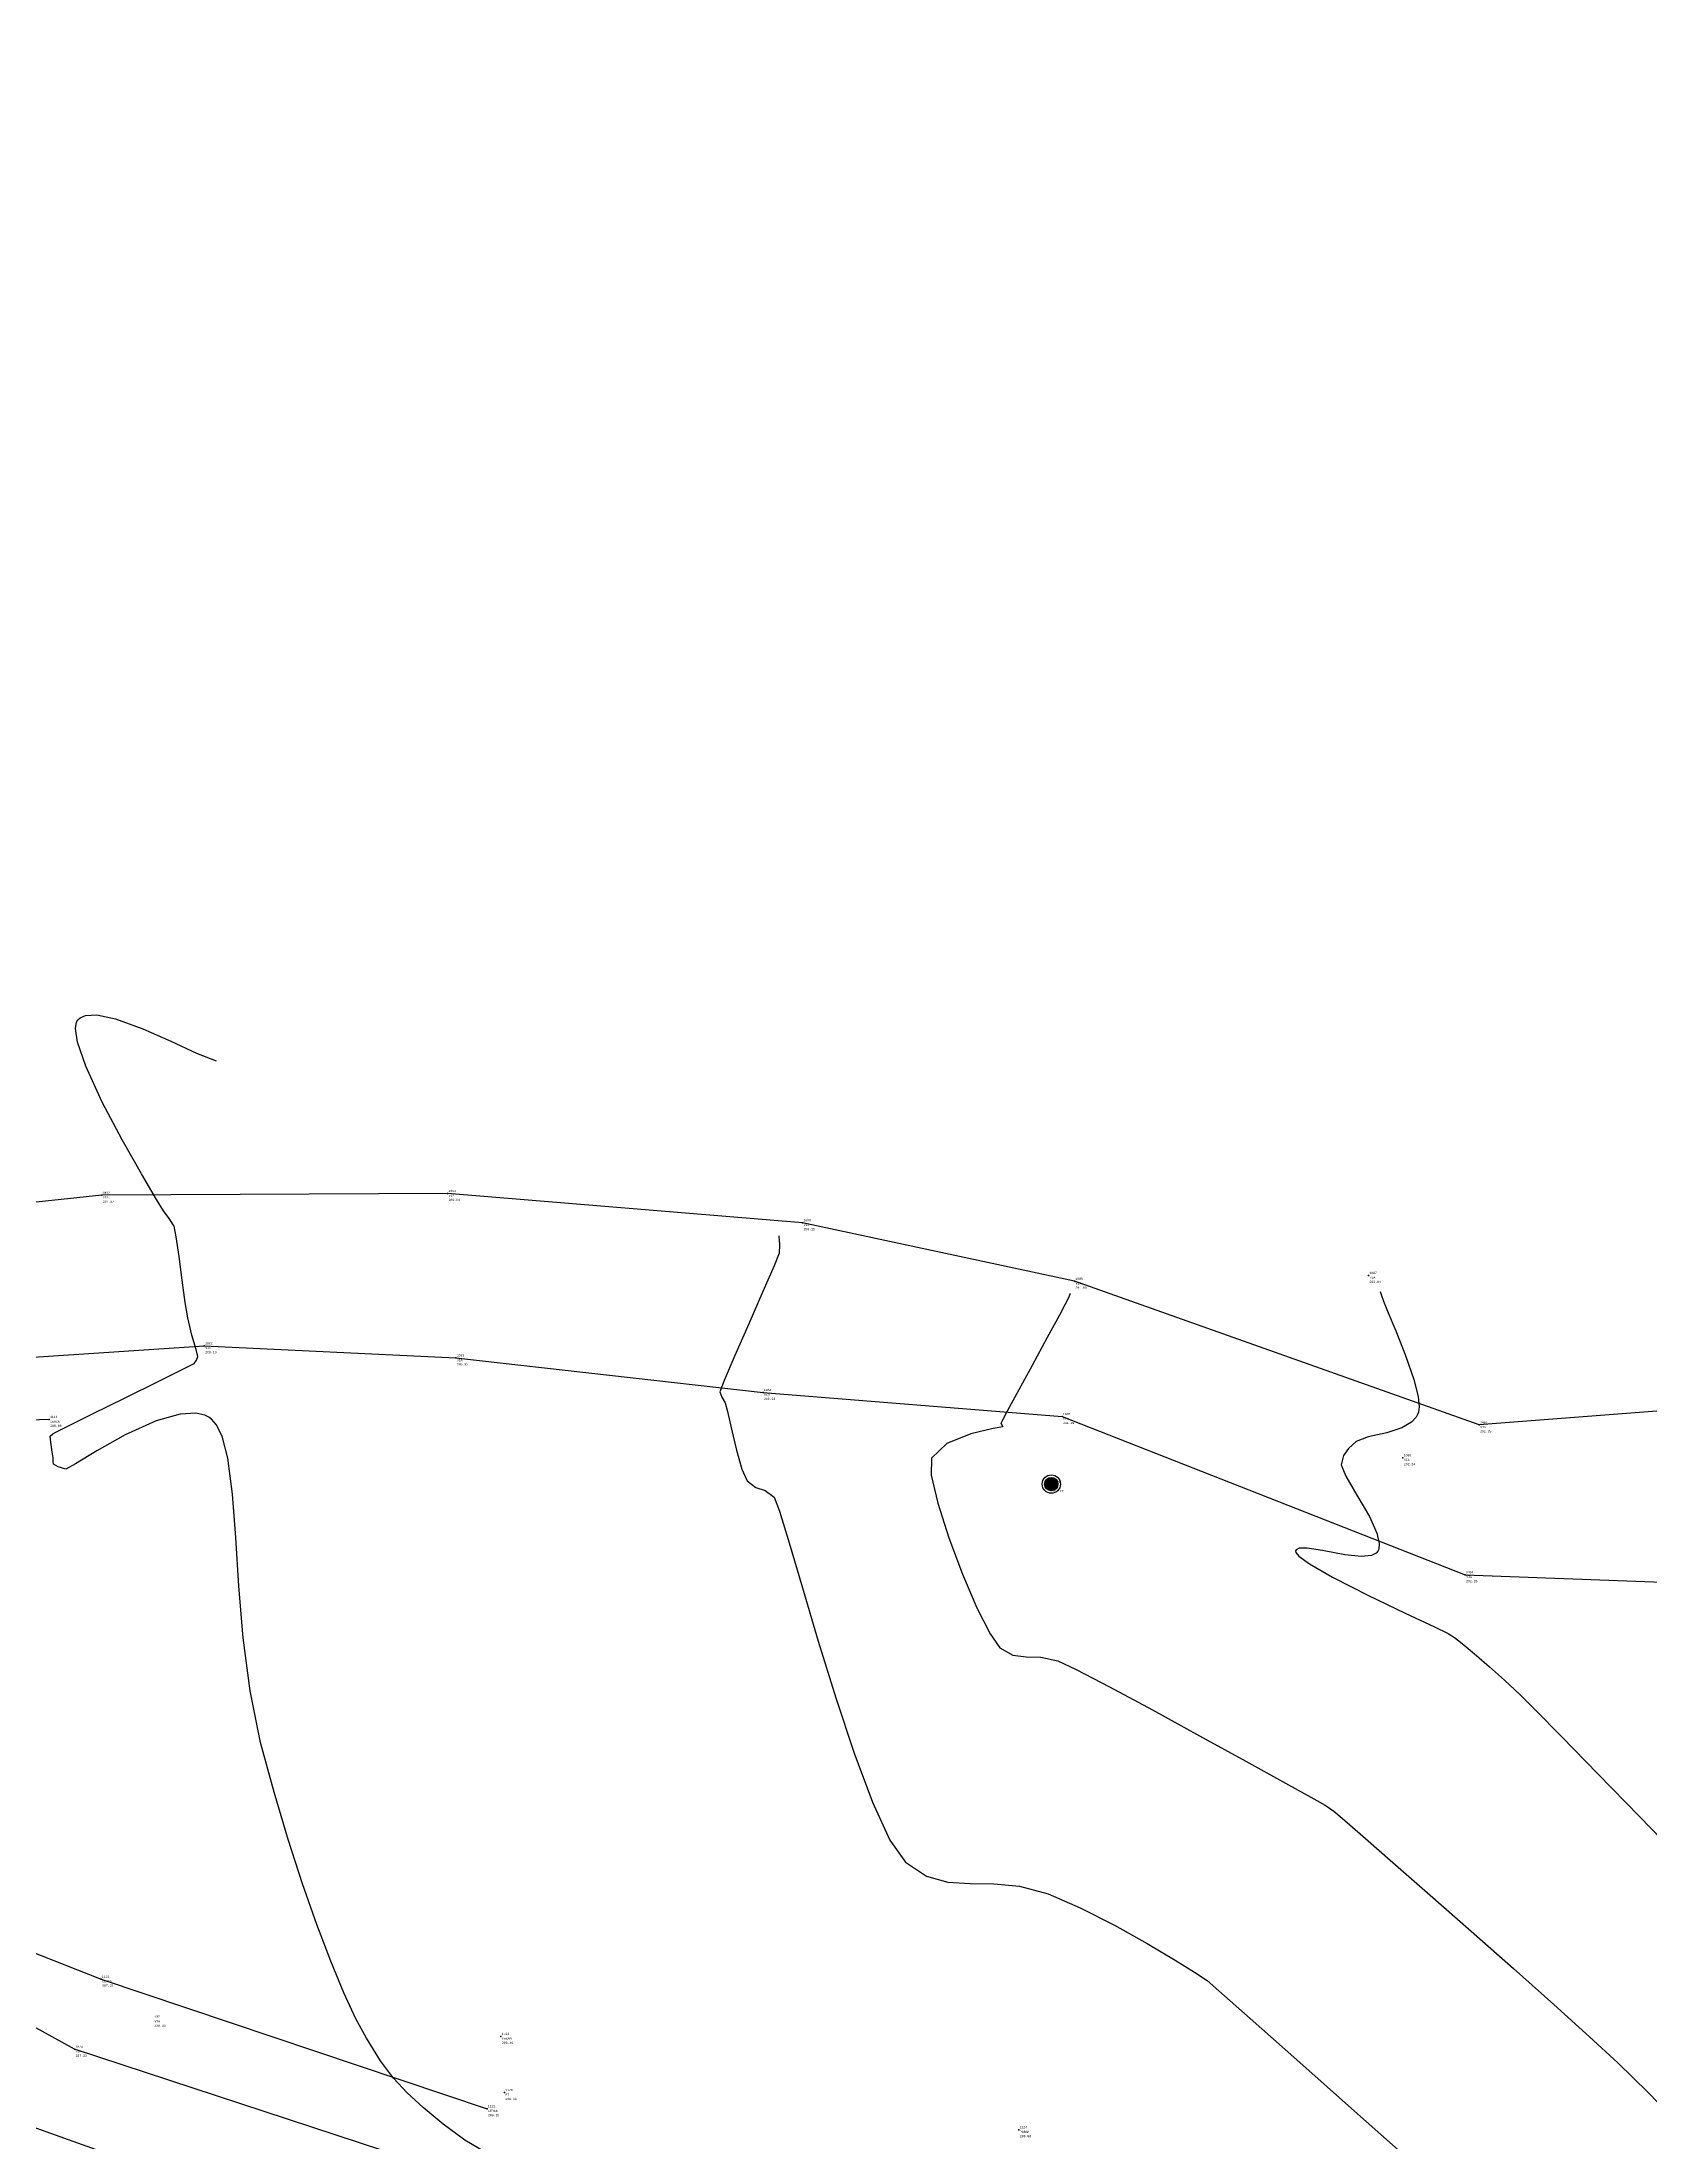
# Model space of a CAD drawing. Header units: metres. Extents: x 5050628 to 5051715, y 2427226 to 2427693.
# Drawn here: x 5051055.02 to 5051092.13, y 2427390.41 to 2427438.86 of the extents above; entities that cross this region are included whole.
import ezdxf
from ezdxf.enums import TextEntityAlignment as Align

# ---------------------------------------------------------------- set-up
doc = ezdxf.new("R2010")
doc.units = ezdxf.units.M
for name, color, linetype in [('1. Eje Vía', 7, 'Continuous'), ('C-TOPO-MINR-N', 11, 'Continuous'), ('Cerca', 90, 'FENCELINE2'), ('CVL_PUNTO', 2, 'Continuous'), ('CVL_PUNTO_COR', 2, 'Continuous'), ('CVL_PUNTO_NUM', 2, 'Continuous'), ('POSTE', 2, 'Continuous'), ('Vía', 40, 'Continuous')]:
    doc.layers.add(name, color=color, linetype=linetype)
doc.layers.add('Poste Baja tension', color=30, linetype='Continuous', lineweight=100)
doc.styles.add('MONOTXT4', font='monotxt4.shx')
doc.linetypes.add('FENCELINE2', pattern='A,0.25,-0.1,[132,ltypeshp.shx,S=0.1,R=0,X=-0.1,Y=0],-0.1,1', length=1.45)

# ---------------------------------------------------------------- blocks, each defined once
blk = doc.blocks.new('POSTE')
at = {"layer": 'POSTE'}
h = blk.add_hatch(color=30, dxfattribs=at)
edge = h.paths.add_edge_path()
edge.add_arc((992.96, 972.38), 0.558, 0, 360)
at = {"layer": 'POSTE', "color": 30}
for radius in [0.768, 0.558]:
    blk.add_circle((992.96, 972.38, 192.94), radius, dxfattribs=at)
blk = doc.blocks.new('A$Cd4a49434')
at = {"layer": 'POSTE', "xscale": 0.6787685145199105, "yscale": 0.6787685145199105, "zscale": 0.6787685145199105, "rotation": 349.84833}
blk.add_blockref('POSTE', (-779.25, -530.37, 158.25), dxfattribs=at)

msp = doc.modelspace()

# ---------------------------------------------------------------- linework, layer by layer
at = {"layer": '1. Eje Vía', "elevation": 280.286, "flags": 128}
msp.add_lwpolyline([(5051054.354, 2427390.924), (5051061.178, 2427388.486), (5051066.662, 2427387.175), (5051073.693, 2427385.501), (5051079.731, 2427383.574), (5051086.52, 2427381.279), (5051092.941, 2427379.124), (5051104.939, 2427374.939), (5051110.911, 2427372.455), (5051116.328, 2427369.85), (5051121.784, 2427367.095), (5051127.194, 2427364.335), (5051133.146, 2427361.486), (5051138.68, 2427358.821), (5051144.671, 2427355.132), (5051150.408, 2427351.49), (5051156.419, 2427347.745)], dxfattribs=at)
at = {"layer": 'C-TOPO-MINR-N', "color": 32, "linetype": 'Continuous', "lineweight": -3}
for points in [[(5051065.243, 2427390.177, 288.966), (5051064.777, 2427390.456, 288.966), (5051064.275, 2427390.826, 288.966), (5051063.812, 2427391.211, 288.966), (5051063.445, 2427391.545, 288.966), (5051063.132, 2427391.885, 288.966), (5051062.832, 2427392.287, 288.966), (5051062.505, 2427392.806, 288.966), (5051062.262, 2427393.258, 288.966), (5051061.985, 2427393.856, 288.966), (5051061.682, 2427394.584, 288.966), (5051061.36, 2427395.427, 288.966), (5051061.029, 2427396.369, 288.966), (5051060.697, 2427397.394, 288.966), (5051060.373, 2427398.487, 288.966), (5051060.064, 2427399.63, 288.966), (5051059.819, 2427400.823, 288.966), (5051059.662, 2427402.041, 288.966), (5051059.562, 2427403.236, 288.966), (5051059.489, 2427404.358, 288.966), (5051059.413, 2427405.358, 288.966), (5051059.304, 2427406.187, 288.966), (5051059.173, 2427406.694, 288.966), (5051059.04, 2427406.966, 288.966), (5051058.93, 2427407.091, 288.966), (5051058.868, 2427407.135, 288.966), (5051058.778, 2427407.178, 288.966), (5051058.571, 2427407.224, 288.966), (5051058.208, 2427407.204, 288.966), (5051057.658, 2427407.048, 288.966), (5051056.941, 2427406.724, 288.966), (5051056.285, 2427406.359, 288.966), (5051055.794, 2427406.06, 288.966), (5051055.569, 2427405.937, 288.966), (5051055.392, 2427405.987, 288.966), (5051055.289, 2427406.05, 288.966), (5051055.281, 2427406.121, 288.966), (5051055.281, 2427406.199, 288.966), (5051055.259, 2427406.335, 288.966), (5051055.222, 2427406.561, 288.966), (5051055.209, 2427406.695, 288.966), (5051055.268, 2427406.746, 288.966), (5051055.34, 2427406.789, 288.966), (5051055.585, 2427406.91, 288.966), (5051056.174, 2427407.201, 288.966), (5051056.936, 2427407.577, 288.966), (5051057.697, 2427407.954, 288.966), (5051058.287, 2427408.248, 288.966), (5051058.531, 2427408.374, 288.966), (5051058.582, 2427408.449, 288.966), (5051058.615, 2427408.532, 288.966), (5051058.575, 2427408.692, 288.966), (5051058.479, 2427409.024, 288.966), (5051058.381, 2427409.425, 288.966), (5051058.323, 2427409.782, 288.966), (5051058.254, 2427410.293, 288.966), (5051058.182, 2427410.837, 288.966), (5051058.116, 2427411.293, 288.966), (5051058.066, 2427411.54, 288.966), (5051057.955, 2427411.717, 288.966), (5051057.826, 2427411.89, 288.966), (5051057.664, 2427412.159, 288.966), (5051057.316, 2427412.746, 288.966), (5051056.869, 2427413.533, 288.966), (5051056.411, 2427414.401, 288.966), (5051056.03, 2427415.23, 288.966), (5051055.839, 2427415.786, 288.966), (5051055.792, 2427416.1, 288.966), (5051055.817, 2427416.246, 288.966), (5051055.848, 2427416.298, 288.966), (5051055.898, 2427416.343, 288.966), (5051056.026, 2427416.4, 288.966), (5051056.283, 2427416.415, 288.966), (5051056.715, 2427416.325, 288.966), (5051057.345, 2427416.095, 288.966), (5051057.996, 2427415.804, 288.966), (5051058.588, 2427415.531, 288.966), (5051059.039, 2427415.353, 288.966)], [(5051072.017, 2427411.319, 290.966), (5051072.018, 2427411.29, 290.966), (5051072.025, 2427411.225, 290.966), (5051072.035, 2427411.106, 290.966), (5051072.021, 2427410.916, 290.966), (5051071.908, 2427410.626, 290.966), (5051071.651, 2427410.033, 290.966), (5051071.324, 2427409.29, 290.966), (5051071, 2427408.554, 290.966), (5051070.753, 2427407.978, 290.966), (5051070.655, 2427407.719, 290.966), (5051070.705, 2427407.593, 290.966), (5051070.782, 2427407.465, 290.966), (5051070.832, 2427407.262, 290.966), (5051070.923, 2427406.856, 290.966), (5051071.04, 2427406.371, 290.966), (5051071.166, 2427405.931, 290.966), (5051071.284, 2427405.662, 290.966), (5051071.483, 2427405.513, 290.966), (5051071.7, 2427405.439, 290.966), (5051071.907, 2427405.291, 290.966), (5051072.029, 2427404.969, 290.966), (5051072.253, 2427404.233, 290.966), (5051072.559, 2427403.195, 290.966), (5051072.925, 2427401.967, 290.966), (5051073.331, 2427400.659, 290.966), (5051073.756, 2427399.384, 290.966), (5051074.178, 2427398.252, 290.966), (5051074.579, 2427397.376, 290.966), (5051074.935, 2427396.867, 290.966), (5051075.424, 2427396.549, 290.966), (5051075.917, 2427396.409, 290.966), (5051076.429, 2427396.373, 290.966), (5051076.974, 2427396.366, 290.966), (5051077.568, 2427396.313, 290.966), (5051078.226, 2427396.14, 290.966), (5051078.97, 2427395.819, 290.966), (5051079.759, 2427395.415, 290.966), (5051080.514, 2427394.991, 290.966), (5051081.156, 2427394.609, 290.966), (5051081.604, 2427394.331, 290.966), (5051081.779, 2427394.219, 290.966), (5051081.838, 2427394.18, 290.966), (5051081.896, 2427394.138, 290.966), (5051082.163, 2427393.902, 290.966), (5051082.887, 2427393.261, 290.966), (5051083.965, 2427392.306, 290.966), (5051085.296, 2427391.127, 290.966), (5051086.778, 2427389.813, 290.966)], [(5051078.738, 2427409.984, 291.966), (5051078.73, 2427409.968, 291.966), (5051078.71, 2427409.925, 291.966), (5051078.672, 2427409.844, 291.966), (5051078.614, 2427409.724, 291.966), (5051078.487, 2427409.488, 291.966), (5051078.208, 2427408.974, 291.966), (5051077.856, 2427408.325, 291.966), (5051077.508, 2427407.682, 291.966), (5051077.285, 2427407.27, 291.966), (5051077.176, 2427407.068, 291.966), (5051077.141, 2427407.001, 291.966), (5051077.136, 2427406.991, 291.966), (5051077.142, 2427406.98, 291.966), (5051077.17, 2427406.94, 291.966), (5051077.186, 2427406.912, 291.966), (5051076.96, 2427406.871, 291.966), (5051076.448, 2427406.748, 291.966), (5051075.893, 2427406.526, 291.966), (5051075.539, 2427406.188, 291.966), (5051075.532, 2427405.795, 291.966), (5051075.68, 2427405.147, 291.966), (5051075.935, 2427404.351, 291.966), (5051076.252, 2427403.512, 291.966), (5051076.585, 2427402.738, 291.966), (5051076.887, 2427402.135, 291.966), (5051077.113, 2427401.81, 291.966), (5051077.411, 2427401.645, 291.966), (5051077.721, 2427401.609, 291.966), (5051078.061, 2427401.6, 291.966), (5051078.453, 2427401.514, 291.966), (5051078.877, 2427401.312, 291.966), (5051079.644, 2427400.911, 291.966), (5051080.633, 2427400.379, 291.966), (5051081.72, 2427399.785, 291.966), (5051082.784, 2427399.2, 291.966), (5051083.702, 2427398.691, 291.966), (5051084.353, 2427398.329, 291.966), (5051084.615, 2427398.183, 291.966), (5051084.719, 2427398.115, 291.966), (5051084.818, 2427398.042, 291.966), (5051085.006, 2427397.881, 291.966), (5051085.483, 2427397.468, 291.966), (5051086.182, 2427396.859, 291.966), (5051087.039, 2427396.11, 291.966), (5051087.986, 2427395.278, 291.966), (5051088.959, 2427394.418, 291.966), (5051089.891, 2427393.588, 291.966), (5051090.716, 2427392.842, 291.966), (5051091.369, 2427392.237, 291.966), (5051092.067, 2427391.553, 291.966), (5051092.746, 2427390.854, 291.966)], [(5051085.89, 2427410.032, 292.966), (5051085.911, 2427409.966, 292.966), (5051085.966, 2427409.813, 292.966), (5051086.073, 2427409.541, 292.966), (5051086.246, 2427409.122, 292.966), (5051086.472, 2427408.555, 292.966), (5051086.666, 2427408.001, 292.966), (5051086.762, 2427407.612, 292.966), (5051086.784, 2427407.374, 292.966), (5051086.769, 2427407.249, 292.966), (5051086.751, 2427407.198, 292.966), (5051086.713, 2427407.132, 292.966), (5051086.607, 2427407.018, 292.966), (5051086.389, 2427406.89, 292.966), (5051086.04, 2427406.775, 292.966), (5051085.612, 2427406.678, 292.966), (5051085.334, 2427406.572, 292.966), (5051085.158, 2427406.41, 292.966), (5051085.042, 2427406.247, 292.966), (5051084.988, 2427406.037, 292.966), (5051085.092, 2427405.771, 292.966), (5051085.349, 2427405.338, 292.966), (5051085.638, 2427404.839, 292.966), (5051085.812, 2427404.459, 292.966), (5051085.867, 2427404.219, 292.966), (5051085.854, 2427404.092, 292.966), (5051085.83, 2427404.041, 292.966), (5051085.793, 2427404, 292.966), (5051085.686, 2427403.944, 292.966), (5051085.457, 2427403.919, 292.966), (5051085.073, 2427403.958, 292.966), (5051084.559, 2427404.057, 292.966), (5051084.206, 2427404.114, 292.966), (5051084.02, 2427404.112, 292.966), (5051083.95, 2427404.077, 292.966), (5051083.935, 2427404.047, 292.966), (5051083.939, 2427404.015, 292.966), (5051084.012, 2427403.927, 292.966), (5051084.26, 2427403.748, 292.966), (5051084.784, 2427403.446, 292.966), (5051085.616, 2427403.02, 292.966), (5051086.464, 2427402.612, 292.966), (5051087.139, 2427402.295, 292.966), (5051087.451, 2427402.146, 292.966), (5051087.6, 2427402.052, 292.966), (5051087.74, 2427401.947, 292.966), (5051087.873, 2427401.837, 292.966), (5051088.106, 2427401.639, 292.966), (5051088.408, 2427401.374, 292.966), (5051088.752, 2427401.065, 292.966), (5051089.109, 2427400.733, 292.966), (5051089.451, 2427400.393, 292.966), (5051090.073, 2427399.759, 292.966), (5051090.903, 2427398.909, 292.966), (5051091.867, 2427397.92, 292.966), (5051092.891, 2427396.869, 292.966)]]:
    msp.add_polyline3d(points, dxfattribs=at)
at = {"layer": 'Cerca', "elevation": 288.544, "flags": 128}
msp.add_lwpolyline([(5051055.188, 2427407.082), (5051048.658, 2427406.854), (5051044.822, 2427405.972), (5051043.625, 2427403.146), (5051045.173, 2427400.796), (5051047.656, 2427398.932), (5051052.813, 2427395.579), (5051056.385, 2427394.171), (5051065.288, 2427391.181)], dxfattribs=at)
at = {"layer": 'CVL_PUNTO', "color": 4}
for p in [(5051056.399, 2427412.255, 288.339), (5051056.399, 2427412.255, 288.339), (5051064.377, 2427412.295, 289.48), (5051064.377, 2427412.295, 289.48), (5051072.565, 2427411.619, 290.619), (5051072.565, 2427411.619, 290.619), (5051078.837, 2427410.268, 291.561), (5051078.837, 2427410.268, 291.561), (5051085.618, 2427410.404, 292.505), (5051085.618, 2427410.404, 292.505), (5051058.764, 2427408.781, 288.565), (5051058.764, 2427408.781, 288.565), (5051064.566, 2427408.5, 289.501), (5051064.566, 2427408.5, 289.501), (5051071.652, 2427407.704, 290.698), (5051071.652, 2427407.704, 290.698), (5051055.188, 2427407.082, 288.544), (5051055.188, 2427407.082, 288.544), (5051078.549, 2427407.148, 291.755), (5051078.549, 2427407.148, 291.755), (5051088.169, 2427406.957, 292.712), (5051088.169, 2427406.957, 292.712), (5051086.411, 2427406.199, 292.71), (5051086.411, 2427406.199, 292.71), (5051078.301, 2427405.577, 292.187), (5051078.301, 2427405.577, 292.187), (5051087.847, 2427403.5, 292.747), (5051087.847, 2427403.5, 292.747), (5051056.385, 2427394.171, 287.798), (5051056.385, 2427394.171, 287.798), (5051065.607, 2427392.849, 288.923), (5051065.607, 2427392.849, 288.923), (5051055.772, 2427392.555, 287.844), (5051055.772, 2427392.555, 287.844), (5051065.686, 2427391.555, 288.793), (5051065.686, 2427391.555, 288.793), (5051065.288, 2427391.181, 288.76), (5051065.288, 2427391.181, 288.76), (5051077.553, 2427390.697, 289.343), (5051077.553, 2427390.697, 289.343)]:
    msp.add_point(p, dxfattribs=at)
at = {"layer": 'Vía'}
for points in [[(5051205.967, 2427442.033, 308.693), (5051206.827, 2427437.706, 308.533), (5051204.977, 2427434.074, 308.022), (5051199.616, 2427429.784, 307.214), (5051193.961, 2427426.028, 306.301), (5051187.931, 2427422.243, 305.466), (5051183.418, 2427417.147, 304.674), (5051172.752, 2427413.048, 303.299), (5051163.778, 2427411.637, 301.728), (5051154.024, 2427410.303, 300.234), (5051144.414, 2427408.784, 298.964), (5051127.92, 2427407.372, 297.285), (5051119.315, 2427406.941, 296.495), (5051107.403, 2427407.522, 295.455), (5051099.063, 2427407.792, 294.401), (5051088.169, 2427406.957, 292.712), (5051078.837, 2427410.268, 291.561), (5051072.565, 2427411.619, 290.619), (5051064.377, 2427412.295, 289.48), (5051056.399, 2427412.255, 288.339), (5051050.407, 2427411.614, 287.451)], [(5051052.615, 2427408.369, 287.814), (5051058.764, 2427408.781, 288.565), (5051064.566, 2427408.5, 289.501), (5051071.652, 2427407.704, 290.698), (5051078.549, 2427407.148, 291.755), (5051087.847, 2427403.5, 292.747), (5051098.823, 2427403.087, 294.454), (5051107.916, 2427402.566, 295.415), (5051118.867, 2427402.299, 296.245), (5051128.871, 2427403.047, 297.515), (5051145.214, 2427405.339, 299.108), (5051154.738, 2427406.788, 300.168), (5051163.714, 2427408.021, 301.635)], [(5051162.671, 2427346.669, 294.521), (5051154.726, 2427351.039, 294.059), (5051149.241, 2427355.06, 293.53), (5051144.169, 2427357.618, 293.32), (5051139.02, 2427360.605, 292.937), (5051136.143, 2427362.185, 292.718), (5051129.863, 2427365.545, 292.392), (5051122.56, 2427369.174, 291.875), (5051114.191, 2427372.598, 291.132), (5051105.873, 2427376.575, 290.596), (5051097.185, 2427379.718, 290.031), (5051089.272, 2427382.265, 289.524), (5051080.04, 2427385.506, 289.215), (5051071.497, 2427387.914, 288.721), (5051062.884, 2427390.22, 288.224), (5051055.772, 2427392.555, 287.844), (5051050.357, 2427395.538, 287.551)]]:
    msp.add_polyline3d(points, dxfattribs=at)

# ---------------------------------------------------------------- block references
at = {"layer": 'Poste Baja tension', "xscale": 0.4053535161564476, "yscale": 0.4053535161564476, "zscale": 0.4053535161564476, "rotation": 359.587882972625}
msp.add_blockref('A$Cd4a49434', (5051078.089, 2427405.379, 176.166), dxfattribs=at)

# ---------------------------------------------------------------- texts
at = {"layer": 'CVL_PUNTO_COR', "color": 4, "style": 'MONOTXT4'}
for s, p in [('287.87', (5051056.422, 2427412.132, 288.339)), ('289.01', (5051064.4, 2427412.172, 289.48)), ('290.15', (5051072.588, 2427411.496, 290.619)), ('292.04', (5051085.641, 2427410.281, 292.505)), ('291.09', (5051078.86, 2427410.145, 291.561)), ('288.10', (5051058.787, 2427408.658, 288.565)), ('289.03', (5051064.589, 2427408.377, 289.501)), ('290.23', (5051071.675, 2427407.581, 290.698)), ('288.08', (5051055.211, 2427406.959, 288.544)), ('291.29', (5051078.572, 2427407.025, 291.755)), ('292.25', (5051088.192, 2427406.834, 292.712)), ('292.24', (5051086.434, 2427406.076, 292.71)), ('291.72', (5051078.324, 2427405.454, 292.187)), ('292.28', (5051087.87, 2427403.377, 292.747)), ('287.33', (5051056.408, 2427394.048, 287.798)), ('288.46', (5051065.63, 2427392.726, 288.923)), ('287.38', (5051055.795, 2427392.432, 287.844)), ('288.33', (5051065.709, 2427391.432, 288.793)), ('288.29', (5051065.311, 2427391.058, 288.76)), ('288.88', (5051077.576, 2427390.574, 289.343))]:
    msp.add_text(s, height=0.05, dxfattribs=at).set_placement(p, align=Align.TOP_LEFT)
at = {"layer": 'CVL_PUNTO_COR', "color": 0, "style": 'MONOTXT4'}
msp.add_text('288.44', height=0.05, dxfattribs=at).set_placement((5051057.613, 2427393.123, 288.908), align=Align.TOP_LEFT)
at = {"layer": 'CVL_PUNTO_NUM', "color": 4, "style": 'MONOTXT4'}
for s, p in [('1092', (5051056.417, 2427412.273, 288.339)), ('1091', (5051064.395, 2427412.313, 289.48)), ('1090', (5051072.583, 2427411.637, 290.619)), ('1088', (5051078.855, 2427410.286, 291.561)), ('1087', (5051085.636, 2427410.422, 292.505)), ('1082', (5051058.782, 2427408.799, 288.565)), ('1083', (5051064.584, 2427408.518, 289.501)), ('1084', (5051071.67, 2427407.722, 290.698)), ('1114', (5051055.206, 2427407.1, 288.544)), ('1085', (5051078.567, 2427407.166, 291.755)), ('3463', (5051088.187, 2427406.975, 292.712)), ('1086', (5051086.429, 2427406.217, 292.71)), ('1089', (5051078.319, 2427405.595, 292.187)), ('3464', (5051087.865, 2427403.518, 292.747)), ('1121', (5051056.403, 2427394.189, 287.798)), ('1123', (5051065.625, 2427392.867, 288.923)), ('1074', (5051055.79, 2427392.573, 287.844)), ('1122', (5051065.306, 2427391.199, 288.76)), ('1126', (5051065.704, 2427391.573, 288.793)), ('1124', (5051077.571, 2427390.715, 289.343))]:
    msp.add_text(s, height=0.05, dxfattribs=at).set_placement(p, align=Align.BOTTOM_LEFT)
for s, p in [('VIA', (5051056.424, 2427412.23, 288.339)), ('VIA', (5051064.402, 2427412.27, 289.48)), ('VIA', (5051072.59, 2427411.594, 290.619)), ('VIA', (5051078.862, 2427410.243, 291.561)), ('VIA', (5051085.643, 2427410.379, 292.505)), ('VIA', (5051058.789, 2427408.756, 288.565)), ('VIA', (5051064.591, 2427408.475, 289.501)), ('VIA', (5051071.677, 2427407.679, 290.698)), ('CERCA', (5051055.213, 2427407.057, 288.544)), ('VIA', (5051078.574, 2427407.123, 291.755)), ('VIA', (5051088.194, 2427406.932, 292.712)), ('VIA', (5051086.436, 2427406.174, 292.71)), ('PBT', (5051078.326, 2427405.552, 292.187)), ('VIA', (5051087.872, 2427403.475, 292.747)), ('CERCA', (5051056.41, 2427394.146, 287.798)), ('PARAM', (5051065.632, 2427392.824, 288.923)), ('VIA', (5051055.797, 2427392.53, 287.844)), ('PT', (5051065.711, 2427391.53, 288.793)), ('CERCA', (5051065.313, 2427391.156, 288.76)), ('PARAM', (5051077.578, 2427390.672, 289.343))]:
    msp.add_text(s, height=0.05, dxfattribs=at).set_placement(p, align=Align.TOP_LEFT)
at = {"layer": 'CVL_PUNTO_NUM', "color": 0, "style": 'MONOTXT4'}
msp.add_text('137', height=0.05, dxfattribs=at).set_placement((5051057.608, 2427393.264, 288.908), align=Align.BOTTOM_LEFT)
msp.add_text('VIA', height=0.05, dxfattribs=at).set_placement((5051057.615, 2427393.221, 288.908), align=Align.TOP_LEFT)

doc.saveas('drawing.dxf')
